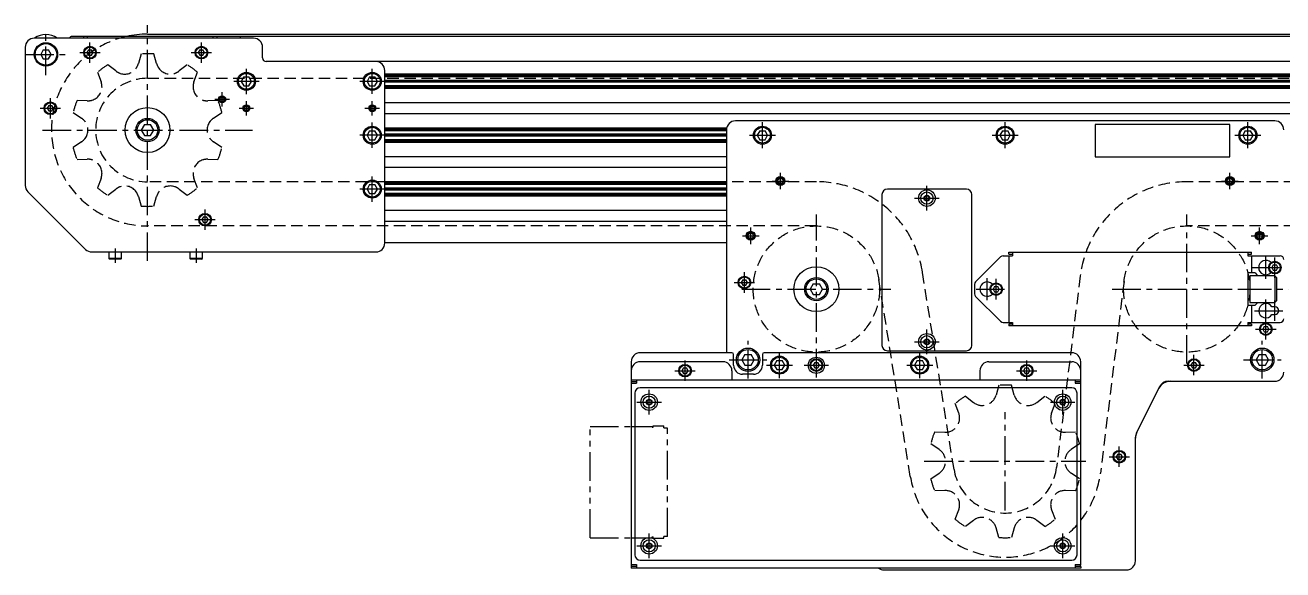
# Model space of a CAD drawing. Extents: x -2 to 4482, y -8 to 1007.
# Drawn here: x 863 to 1562, y 10 to 313 of the extents above; entities that cross this region are included whole.
import ezdxf

# ---------------------------------------------------------------- set-up
doc = ezdxf.new("R2010")
doc.units = 0
doc.header["$LTSCALE"] = 0.5
for name, pattern in [('CENTER', [50.8, 31.75, -6.35, 6.35, -6.35]), ('DASHED', [19.05, 12.7, -6.35]), ('PHANTOM', [63.5, 31.75, -6.35, 6.35, -6.35, 6.35, -6.35])]:
    doc.linetypes.add(name, pattern=pattern)
for name, color, linetype in [('MSM_CENTER', 1, 'CENTER'), ('MSM_CONTINUOUS', 7, 'CONTINUOUS'), ('MSM_DASHED', 4, 'DASHED'), ('MSM_IMAGINARY', 6, 'PHANTOM')]:
    doc.layers.add(name, color=color, linetype=linetype)

msp = doc.modelspace()

# ---------------------------------------------------------------- linework, layer by layer
at = {"layer": 'MSM_CENTER'}
for p, q in [((874.28, 285.45), (874.28, 308.55)), ((930.78, 182), (930.78, 313.3)), ((898.78, 292.32), (898.78, 303.68)), ((960.78, 292.32), (960.78, 303.68)), ((862.73, 297), (885.83, 297)), ((893.1, 298), (904.45, 298)), ((955.1, 298), (966.45, 298)), ((985.81, 274.94), (985.81, 288.94)), ((1055.78, 275), (1055.78, 289)), ((992.81, 281.94), (978.81, 281.94)), ((1062.78, 282), (1048.78, 282)), ((972.28, 267.95), (972.28, 276.05)), ((871.1, 267), (882.45, 267)), ((876.78, 261.32), (876.78, 272.68)), ((968.23, 272), (976.32, 272)), ((981.73, 267), (989.82, 267)), ((985.78, 262.95), (985.78, 271.05)), ((1051.73, 267), (1059.82, 267)), ((1055.78, 262.95), (1055.78, 271.05)), ((1055.78, 245), (1055.78, 259)), ((1272.78, 244.75), (1272.78, 259.25)), ((1407.78, 244.75), (1407.78, 259.25)), ((1542.78, 244.75), (1542.78, 259.25)), ((872.38, 254.9), (989.18, 254.9)), ((1062.78, 252), (1048.78, 252)), ((1265.53, 252), (1280.03, 252)), ((1400.53, 252), (1415.03, 252)), ((1535.53, 252), (1550.03, 252)), ((1282.78, 221.88), (1282.78, 231.12)), ((1532.78, 221.88), (1532.78, 231.12)), ((1055.78, 215), (1055.78, 229)), ((1278.15, 226.5), (1287.4, 226.5)), ((1528.15, 226.5), (1537.4, 226.5)), ((1062.78, 222), (1048.78, 222)), ((1357.45, 217), (1371.11, 217)), ((1364.28, 210.17), (1364.28, 223.83)), ((962.78, 199.32), (962.78, 210.67)), ((957.1, 205), (968.45, 205)), ((1302.78, 117.17), (1302.78, 207.77)), ((1508.79, 124.89), (1508.79, 207.84)), ((1261.65, 196), (1270.9, 196)), ((1266.28, 191.38), (1266.28, 200.62)), ((1544.65, 196), (1553.9, 196)), ((1549.28, 191.38), (1549.28, 200.62)), ((912.78, 189), (912.78, 181)), ((957.78, 189), (957.78, 181)), ((1552.78, 172.1), (1552.78, 184.5)), ((1557.78, 172.62), (1557.78, 183.97)), ((1262.78, 164.32), (1262.78, 175.67)), ((1544.58, 178.3), (1563.45, 178.3)), ((1257.1, 170), (1268.45, 170)), ((1397.78, 160.1), (1397.78, 172.5)), ((1402.78, 160.62), (1402.78, 171.97)), ((1261.3, 166.3), (1344.25, 166.3)), ((1391.58, 166.3), (1408.45, 166.3)), ((1467.31, 166.36), (1550.26, 166.36)), ((1540.08, 166.3), (1565.48, 166.3)), ((1546.37, 154.3), (1563.25, 154.3)), ((1552.78, 148.1), (1552.78, 160.5)), ((1557.78, 148.62), (1557.78, 159.97)), ((1552.78, 138.32), (1552.78, 149.67)), ((1364.28, 130.17), (1364.28, 143.83)), ((1547.1, 144), (1558.45, 144)), ((1264.78, 116.5), (1264.78, 137.5)), ((1357.45, 137), (1371.11, 137)), ((1550.78, 116.5), (1550.78, 137.5)), ((1229.78, 115.22), (1229.78, 126.57)), ((1254.28, 127), (1275.28, 127)), ((1282.28, 116.75), (1282.28, 131.25)), ((1360.28, 116.75), (1360.28, 131.25)), ((1419.78, 115.22), (1419.78, 126.57)), ((1512.78, 118.32), (1512.78, 129.67)), ((1540.28, 127), (1561.28, 127)), ((1224.1, 120.9), (1235.45, 120.9)), ((1275.03, 124), (1289.53, 124)), ((1296.05, 123.9), (1309.5, 123.9)), ((1297.1, 124), (1308.45, 124)), ((1353.03, 124), (1367.53, 124)), ((1414.1, 120.9), (1425.45, 120.9)), ((1507.1, 124), (1518.45, 124)), ((1209.78, 96.57), (1209.78, 110.23)), ((1439.78, 96.57), (1439.78, 110.23)), ((1202.95, 103.4), (1216.61, 103.4)), ((1432.95, 103.4), (1446.61, 103.4)), ((1407.77, 43.15), (1407.77, 97.75)), ((1471.28, 67.33), (1471.28, 78.67)), ((1362.82, 70.45), (1452.72, 70.45)), ((1465.6, 73), (1476.95, 73)), ((1209.78, 16.57), (1209.78, 30.23)), ((1439.78, 16.57), (1439.78, 30.23)), ((1202.95, 23.4), (1216.61, 23.4)), ((1432.95, 23.4), (1446.61, 23.4))]:
    msp.add_line(p, q, dxfattribs=at)
at = {"layer": 'MSM_CONTINUOUS'}
for p, q in [((930.78, 308.3), (3940.79, 308.3)), ((862.78, 301), (862.78, 224.07)), ((989.78, 306), (867.78, 306)), ((3982.78, 307), (888.78, 307)), ((895.28, 306), (895.28, 307)), ((897.28, 307), (897.28, 306)), ((967.28, 306), (967.28, 307)), ((969.28, 307), (969.28, 306)), ((982.28, 307), (982.28, 306)), ((994.78, 295), (994.78, 301)), ((872.83, 299.5), (871.39, 297)), ((871.39, 297), (872.83, 294.5)), ((872.83, 299.5), (875.72, 299.5)), ((872.83, 294.5), (875.72, 294.5)), ((877.16, 297), (875.72, 299.5)), ((875.72, 294.5), (877.16, 297)), ((897.91, 299.5), (897.04, 298)), ((897.04, 298), (897.91, 296.5)), ((897.91, 299.5), (899.64, 299.5)), ((897.91, 296.5), (899.64, 296.5)), ((900.51, 298), (899.64, 299.5)), ((899.64, 296.5), (900.51, 298)), ((959.91, 299.5), (959.04, 298)), ((959.04, 298), (959.91, 296.5)), ((959.91, 299.5), (961.64, 299.5)), ((959.91, 296.5), (961.64, 296.5)), ((962.51, 298), (961.64, 299.5)), ((961.64, 296.5), (962.51, 298)), ((3874.78, 293), (996.78, 293)), ((1062.78, 192), (1062.78, 288)), ((984.33, 284.5), (982.89, 282)), ((982.89, 282), (984.33, 279.5)), ((984.33, 284.5), (987.22, 284.5)), ((988.66, 282), (987.22, 284.5)), ((987.22, 279.5), (988.66, 282)), ((1054.33, 284.5), (1052.89, 282)), ((1052.89, 282), (1054.33, 279.5)), ((1054.33, 284.5), (1057.22, 284.5)), ((1058.66, 282), (1057.22, 284.5)), ((1057.22, 279.5), (1058.66, 282)), ((3808.78, 286), (1062.78, 286)), ((3808.78, 285.52), (1062.78, 285.52)), ((3808.78, 285), (1062.78, 285)), ((3808.78, 284.48), (1062.78, 284.48)), ((3808.78, 282.52), (1062.78, 282.52)), ((3808.78, 282), (1062.78, 282)), ((3808.78, 281.48), (1062.78, 281.48)), ((971.61, 273), (972.94, 273)), ((984.33, 279.5), (987.22, 279.5)), ((1054.33, 279.5), (1057.22, 279.5)), ((3808.78, 279.52), (1062.78, 279.52)), ((3808.78, 279), (1062.78, 279)), ((3808.78, 278.48), (1062.78, 278.48)), ((3808.78, 278), (1062.78, 278)), ((875.91, 268.5), (875.04, 267)), ((875.04, 267), (875.91, 265.5)), ((875.91, 268.5), (877.64, 268.5)), ((878.51, 267), (877.64, 268.5)), ((877.64, 265.5), (878.51, 267)), ((3808.78, 270), (1062.78, 270)), ((875.91, 265.5), (877.64, 265.5)), ((3808.78, 264), (1062.78, 264)), ((1557.78, 260), (1257.78, 260)), ((929.04, 257.9), (927.31, 254.9)), ((927.31, 254.9), (929.04, 251.9)), ((929.04, 257.9), (932.51, 257.9)), ((929.04, 251.9), (932.51, 251.9)), ((934.24, 254.9), (932.51, 257.9)), ((932.51, 251.9), (934.24, 254.9)), ((1054.33, 254.5), (1052.89, 252)), ((1052.89, 252), (1054.33, 249.5)), ((1054.33, 254.5), (1057.22, 254.5)), ((1058.66, 252), (1057.22, 254.5)), ((1057.22, 249.5), (1058.66, 252)), ((1252.88, 256), (1062.78, 256)), ((1252.8, 255.52), (1062.78, 255.52)), ((1252.78, 255), (1062.78, 255)), ((1252.78, 254.48), (1062.78, 254.48)), ((1252.78, 252.52), (1062.78, 252.52)), ((1252.78, 252), (1062.78, 252)), ((1252.78, 255), (1252.78, 130.9)), ((1271.33, 254.5), (1269.89, 252)), ((1269.89, 252), (1271.33, 249.5)), ((1271.33, 254.5), (1274.22, 254.5)), ((1275.66, 252), (1274.22, 254.5)), ((1274.22, 249.5), (1275.66, 252)), ((1406.33, 254.5), (1404.89, 252)), ((1404.89, 252), (1406.33, 249.5)), ((1406.33, 254.5), (1409.22, 254.5)), ((1410.66, 252), (1409.22, 254.5)), ((1409.22, 249.5), (1410.66, 252)), ((1532.78, 258), (1457.78, 258)), ((1457.78, 258), (1457.78, 240)), ((1532.78, 240), (1532.78, 258)), ((1541.33, 254.5), (1539.89, 252)), ((1539.89, 252), (1541.33, 249.5)), ((1541.33, 254.5), (1544.22, 254.5)), ((1545.66, 252), (1544.22, 254.5)), ((1544.22, 249.5), (1545.66, 252)), ((1054.33, 249.5), (1057.22, 249.5)), ((1252.78, 251.48), (1062.78, 251.48)), ((1252.78, 249.52), (1062.78, 249.52)), ((1252.78, 249), (1062.78, 249)), ((1252.78, 248.48), (1062.78, 248.48)), ((1252.78, 248), (1062.78, 248)), ((1271.33, 249.5), (1274.22, 249.5)), ((1406.33, 249.5), (1409.22, 249.5)), ((1541.33, 249.5), (1544.22, 249.5)), ((1252.78, 240), (1062.78, 240)), ((1457.78, 240), (1532.78, 240)), ((1252.78, 234), (1062.78, 234)), ((1054.33, 224.5), (1052.89, 222)), ((1054.33, 224.5), (1057.22, 224.5)), ((1058.66, 222), (1057.22, 224.5)), ((1252.78, 226), (1062.78, 226)), ((1252.78, 225.52), (1062.78, 225.52)), ((1252.78, 225), (1062.78, 225)), ((1252.78, 224.48), (1062.78, 224.48)), ((1284.22, 226.1), (1281.33, 226.1)), ((1534.22, 226.1), (1531.33, 226.1)), ((864.24, 220.54), (896.31, 188.46)), ((1052.89, 222), (1054.33, 219.5)), ((1054.33, 219.5), (1057.22, 219.5)), ((1057.22, 219.5), (1058.66, 222)), ((1252.78, 222.52), (1062.78, 222.52)), ((1252.78, 222), (1062.78, 222)), ((1252.78, 221.48), (1062.78, 221.48)), ((1252.78, 219.52), (1062.78, 219.52)), ((1252.78, 219), (1062.78, 219)), ((1252.78, 218.48), (1062.78, 218.48)), ((1252.78, 218), (1062.78, 218)), ((1339.28, 219), (1339.28, 135)), ((1386.28, 222), (1342.28, 222)), ((1363.56, 218.25), (1362.83, 217)), ((1362.83, 217), (1363.56, 215.75)), ((1363.56, 218.25), (1365, 218.25)), ((1365.72, 217), (1365, 218.25)), ((1365, 215.75), (1365.72, 217)), ((1389.28, 135), (1389.28, 219)), ((1252.78, 210), (1062.78, 210)), ((1363.56, 215.75), (1365, 215.75)), ((961.91, 206.5), (961.04, 205)), ((961.04, 205), (961.91, 203.5)), ((961.91, 206.5), (963.64, 206.5)), ((961.91, 203.5), (963.64, 203.5)), ((964.51, 205), (963.64, 206.5)), ((963.64, 203.5), (964.51, 205)), ((1252.78, 204), (1062.78, 204)), ((1548.16, 197), (1550.39, 197)), ((1252.78, 192), (1062.78, 192)), ((899.85, 187), (1057.78, 187)), ((909.28, 187), (909.28, 183.4)), ((909.28, 183.4), (909.68, 183)), ((916.28, 183.4), (909.28, 183.4)), ((915.88, 183), (909.68, 183)), ((915.88, 183), (916.28, 183.4)), ((916.28, 183.4), (916.28, 187)), ((954.28, 187), (954.28, 183.4)), ((954.28, 183.4), (954.68, 183)), ((961.28, 183.4), (954.28, 183.4)), ((960.88, 183), (954.68, 183)), ((960.88, 183), (961.28, 183.4)), ((961.28, 183.4), (961.28, 187)), ((1391.36, 170.39), (1405.19, 184.21)), ((1406.61, 184.8), (1411.78, 184.8)), ((1409.78, 186.8), (1544.78, 186.8)), ((1409.78, 185.8), (1409.78, 186.8)), ((1409.78, 185.8), (1411.78, 185.8)), ((1409.78, 184.8), (1409.78, 147.8)), ((1411.78, 186.8), (1411.78, 184.8)), ((1542.78, 186.8), (1542.78, 184.8)), ((1542.78, 185.8), (1544.78, 185.8)), ((1542.78, 184.8), (1560.78, 184.8)), ((1544.78, 185.8), (1544.78, 186.8)), ((1544.78, 184.8), (1544.78, 175.3)), ((1542.78, 175.3), (1542.78, 157.3)), ((1546.78, 175.3), (1542.78, 175.3)), ((1546.78, 175.3), (1547.78, 174.3)), ((1556.91, 179.8), (1556.04, 178.3)), ((1556.04, 178.3), (1556.91, 176.8)), ((1556.91, 179.8), (1558.64, 179.8)), ((1556.91, 176.8), (1558.64, 176.8)), ((1559.51, 178.3), (1558.64, 179.8)), ((1558.64, 176.8), (1559.51, 178.3)), ((1261.91, 171.5), (1261.04, 170)), ((1261.04, 170), (1261.91, 168.5)), ((1261.91, 171.5), (1263.64, 171.5)), ((1261.91, 168.5), (1263.64, 168.5)), ((1264.51, 170), (1263.64, 171.5)), ((1263.64, 168.5), (1264.51, 170)), ((1301.04, 169.3), (1299.31, 166.3)), ((1301.04, 169.3), (1304.51, 169.3)), ((1306.24, 166.3), (1304.51, 169.3)), ((1390.78, 168.97), (1390.78, 163.63)), ((1543.78, 172.05), (1542.78, 172.05)), ((1557.78, 173.8), (1543.78, 173.8)), ((1543.78, 173.8), (1543.78, 158.8)), ((1547.78, 174.3), (1547.78, 173.8)), ((1558.78, 172.8), (1557.78, 173.8)), ((1557.78, 173.8), (1557.78, 158.8)), ((1558.78, 172.8), (1558.78, 159.8)), ((1299.31, 166.3), (1301.04, 163.3)), ((1301.04, 163.3), (1304.51, 163.3)), ((1304.51, 163.3), (1306.24, 166.3)), ((1405.19, 148.39), (1391.36, 162.21)), ((1401.91, 167.8), (1401.04, 166.3)), ((1401.04, 166.3), (1401.91, 164.8)), ((1401.91, 167.8), (1403.64, 167.8)), ((1401.91, 164.8), (1403.64, 164.8)), ((1404.51, 166.3), (1403.64, 167.8)), ((1403.64, 164.8), (1404.51, 166.3)), ((1542.78, 160.55), (1543.78, 160.55)), ((1542.78, 157.3), (1546.78, 157.3)), ((1543.78, 158.8), (1557.78, 158.8)), ((1544.78, 157.3), (1544.78, 147.8)), ((1547.78, 158.3), (1546.78, 157.3)), ((1547.78, 158.8), (1547.78, 158.3)), ((1557.78, 156.45), (1556.15, 156.45)), ((1557.78, 158.8), (1558.78, 159.8)), ((1406.61, 147.8), (1411.78, 147.8)), ((1411.78, 147.8), (1411.78, 145.8)), ((1542.78, 147.8), (1542.78, 145.8)), ((1542.78, 147.8), (1560.78, 147.8)), ((1556.15, 152.15), (1557.78, 152.15)), ((1411.78, 146.8), (1409.78, 146.8)), ((1409.78, 146.8), (1409.78, 145.8)), ((1544.78, 145.8), (1409.78, 145.8)), ((1544.78, 146.8), (1542.78, 146.8)), ((1544.78, 146.8), (1544.78, 145.8)), ((1551.91, 145.5), (1551.04, 144)), ((1551.04, 144), (1551.91, 142.5)), ((1551.91, 145.5), (1553.64, 145.5)), ((1551.91, 142.5), (1553.64, 142.5)), ((1554.51, 144), (1553.64, 145.5)), ((1553.64, 142.5), (1554.51, 144)), ((1363.56, 138.25), (1362.83, 137)), ((1362.83, 137), (1363.56, 135.75)), ((1363.56, 138.25), (1365, 138.25)), ((1363.56, 135.75), (1365, 135.75)), ((1365.72, 137), (1365, 138.25)), ((1365, 135.75), (1365.72, 137)), ((1255.78, 130.9), (1204.78, 130.9)), ((1256.78, 123.9), (1256.78, 129.9)), ((1263.04, 130), (1261.31, 127)), ((1261.31, 127), (1263.04, 124)), ((1263.04, 130), (1266.51, 130)), ((1268.24, 127), (1266.51, 130)), ((1266.51, 124), (1268.24, 127)), ((1272.78, 129.9), (1272.78, 123.9)), ((1444.78, 130.9), (1273.78, 130.9)), ((1280.83, 126.5), (1279.39, 124)), ((1280.83, 126.5), (1283.72, 126.5)), ((1285.16, 124), (1283.72, 126.5)), ((1342.28, 132), (1386.28, 132)), ((1358.83, 126.5), (1357.39, 124)), ((1358.83, 126.5), (1361.72, 126.5)), ((1363.16, 124), (1361.72, 126.5)), ((1549.04, 130), (1547.31, 127)), ((1547.31, 127), (1549.04, 124)), ((1549.04, 130), (1552.51, 130)), ((1554.24, 127), (1552.51, 130)), ((1552.51, 124), (1554.24, 127)), ((1199.78, 125.9), (1199.78, 12.9)), ((1250.78, 125.9), (1204.78, 125.9)), ((1228.91, 122.4), (1228.04, 120.9)), ((1228.04, 120.9), (1228.91, 119.4)), ((1228.91, 122.4), (1230.64, 122.4)), ((1228.91, 119.4), (1230.64, 119.4)), ((1231.51, 120.9), (1230.64, 122.4)), ((1230.64, 119.4), (1231.51, 120.9)), ((1255.78, 120.9), (1255.78, 115.9)), ((1263.04, 124), (1266.51, 124)), ((1279.39, 124), (1280.83, 121.5)), ((1280.83, 121.5), (1283.72, 121.5)), ((1283.72, 121.5), (1285.16, 124)), ((1301.91, 125.5), (1301.04, 124)), ((1301.04, 124), (1301.91, 122.5)), ((1301.91, 125.5), (1303.64, 125.5)), ((1301.91, 122.5), (1303.64, 122.5)), ((1304.51, 124), (1303.64, 125.5)), ((1303.64, 122.5), (1304.51, 124)), ((1357.39, 124), (1358.83, 121.5)), ((1358.83, 121.5), (1361.72, 121.5)), ((1361.72, 121.5), (1363.16, 124)), ((1393.78, 120.9), (1393.78, 115.9)), ((1398.78, 125.9), (1444.78, 125.9)), ((1418.91, 122.4), (1418.04, 120.9)), ((1418.04, 120.9), (1418.91, 119.4)), ((1418.91, 122.4), (1420.64, 122.4)), ((1418.91, 119.4), (1420.64, 119.4)), ((1421.51, 120.9), (1420.64, 122.4)), ((1420.64, 119.4), (1421.51, 120.9)), ((1449.78, 12.9), (1449.78, 125.9)), ((1511.91, 125.5), (1511.04, 124)), ((1511.04, 124), (1511.91, 122.5)), ((1511.91, 125.5), (1513.64, 125.5)), ((1511.91, 122.5), (1513.64, 122.5)), ((1514.51, 124), (1513.64, 125.5)), ((1513.64, 122.5), (1514.51, 124)), ((1549.04, 124), (1552.51, 124)), ((1199.78, 115.9), (1449.78, 115.9)), ((1199.78, 114.9), (1202.78, 114.9)), ((1199.78, 113.9), (1202.78, 113.9)), ((1202.78, 115.9), (1202.78, 113.9)), ((1267.78, 118.9), (1261.78, 118.9)), ((1446.78, 115.9), (1446.78, 113.9)), ((1446.78, 114.9), (1449.78, 114.9)), ((1446.78, 113.9), (1449.78, 113.9)), ((1480.8, 86.06), (1493.89, 112.24)), ((1498.37, 115), (1557.78, 115)), ((1201.78, 108.4), (1201.78, 18.4)), ((1444.78, 111.4), (1204.78, 111.4)), ((1447.78, 18.4), (1447.78, 108.4)), ((1209.06, 104.65), (1208.33, 103.4)), ((1208.33, 103.4), (1209.06, 102.15)), ((1209.06, 104.65), (1210.5, 104.65)), ((1209.06, 102.15), (1210.5, 102.15)), ((1211.22, 103.4), (1210.5, 104.65)), ((1210.5, 102.15), (1211.22, 103.4)), ((1439.06, 104.65), (1438.33, 103.4)), ((1438.33, 103.4), (1439.06, 102.15)), ((1439.06, 104.65), (1440.5, 104.65)), ((1439.06, 102.15), (1440.5, 102.15)), ((1441.22, 103.4), (1440.5, 104.65)), ((1440.5, 102.15), (1441.22, 103.4)), ((1480.28, 15), (1480.28, 83.82)), ((1470.41, 74.5), (1469.54, 73)), ((1469.54, 73), (1470.41, 71.5)), ((1470.41, 74.5), (1472.14, 74.5)), ((1470.41, 71.5), (1472.14, 71.5)), ((1473.01, 73), (1472.14, 74.5)), ((1472.14, 71.5), (1473.01, 73)), ((1209.06, 24.65), (1208.33, 23.4)), ((1208.33, 23.4), (1209.06, 22.15)), ((1209.06, 24.65), (1210.5, 24.65)), ((1209.06, 22.15), (1210.5, 22.15)), ((1211.22, 23.4), (1210.5, 24.65)), ((1210.5, 22.15), (1211.22, 23.4)), ((1439.06, 24.65), (1438.33, 23.4)), ((1438.33, 23.4), (1439.06, 22.15)), ((1439.06, 24.65), (1440.5, 24.65)), ((1439.06, 22.15), (1440.5, 22.15)), ((1441.22, 23.4), (1440.5, 24.65)), ((1440.5, 22.15), (1441.22, 23.4)), ((1204.78, 15.4), (1444.78, 15.4)), ((1199.78, 12.9), (1202.78, 12.9)), ((1202.78, 11.9), (1199.78, 11.9)), ((1199.78, 11.9), (1199.78, 10.9)), ((1449.78, 10.9), (1199.78, 10.9)), ((1202.78, 12.9), (1202.78, 10.9)), ((1340.28, 10), (1475.28, 10)), ((1446.78, 12.9), (1449.78, 12.9)), ((1446.78, 12.9), (1446.78, 10.9)), ((1449.78, 11.9), (1446.78, 11.9)), ((1449.78, 11.9), (1449.78, 10.9))]:
    msp.add_line(p, q, dxfattribs=at)
for centre, radius in [((874.28, 297), 6.5), ((874.28, 297), 6), ((898.78, 298), 3.5), ((898.78, 298), 3.1), ((960.78, 298), 3.5), ((960.78, 298), 3.1), ((985.78, 282), 5), ((1055.78, 282), 5), ((985.78, 282), 4.4), ((1055.78, 282), 4.4), ((972.28, 272), 1.95), ((972.28, 272), 1.55), ((972.28, 272), 1.2), ((876.78, 267), 3.5), ((876.78, 267), 3.1), ((930.78, 254.9), 12.5), ((985.78, 267), 1.95), ((985.78, 267), 1.55), ((985.78, 267), 1.2), ((1055.78, 267), 1.95), ((1055.78, 267), 1.55), ((1055.78, 267), 1.2), ((930.78, 254.9), 6.5), ((930.78, 254.9), 5.7), ((1055.78, 252), 5), ((1055.78, 252), 4.4), ((1272.78, 252), 5), ((1272.78, 252), 4.4), ((1407.78, 252), 5), ((1407.78, 252), 4.4), ((1542.78, 252), 5), ((1542.78, 252), 4.4), ((1055.78, 222), 5), ((1055.78, 222), 4.4), ((1282.78, 226.5), 2.5), ((1282.78, 226.5), 2), ((1282.78, 226.5), 1.5), ((1532.78, 226.5), 2.5), ((1532.78, 226.5), 2), ((1532.78, 226.5), 1.5), ((1364.28, 217), 4.6), ((1364.28, 217), 3.4), ((1364.28, 217), 1.59), ((962.78, 205), 3.5), ((962.78, 205), 3.1), ((1266.28, 196), 2.5), ((1266.28, 196), 2), ((1266.28, 196), 1.5), ((1549.28, 196), 2.5), ((1549.28, 196), 2), ((1549.28, 196), 1.5), ((1302.78, 166.3), 12.5), ((1557.78, 178.3), 3.5), ((1557.78, 178.3), 3.1), ((1262.78, 170), 3.5), ((1262.78, 170), 3.1), ((1302.78, 166.3), 6.5), ((1302.78, 166.3), 5.7), ((1402.78, 166.3), 3.5), ((1402.78, 166.3), 3.1), ((1552.78, 144), 3.5), ((1552.78, 144), 3.1), ((1364.28, 137), 4.6), ((1364.28, 137), 3.4), ((1264.78, 127), 6.5), ((1364.28, 137), 1.59), ((1550.78, 127), 6.5), ((1264.78, 127), 5.7), ((1282.28, 124), 5), ((1282.28, 124), 4.4), ((1302.78, 123.9), 4.5), ((1302.78, 124), 3.5), ((1302.78, 124), 3.1), ((1360.28, 124), 5), ((1360.28, 124), 4.4), ((1512.78, 124), 3.5), ((1512.78, 124), 3.1), ((1550.78, 127), 5.7), ((1229.78, 120.9), 3.5), ((1229.78, 120.9), 3.1), ((1419.78, 120.9), 3.5), ((1419.78, 120.9), 3.1), ((1209.78, 103.4), 4.6), ((1209.78, 103.4), 3.4), ((1209.78, 103.4), 1.56), ((1439.78, 103.4), 4.6), ((1439.78, 103.4), 3.4), ((1439.78, 103.4), 1.56), ((1471.28, 73), 3.5), ((1471.28, 73), 3.1), ((1209.78, 23.4), 4.6), ((1439.78, 23.4), 4.6), ((1209.78, 23.4), 3.4), ((1209.78, 23.4), 1.56), ((1439.78, 23.4), 3.4), ((1439.78, 23.4), 1.56)]:
    msp.add_circle(centre, radius, dxfattribs=at)
for centre, radius, start, end in [((874.28, 297), 11, 54.9032, 125.0968), ((930.78, 254.9), 53.4, 90, 102.66846), ((867.78, 301), 5, 90, 180), ((888.78, 305.5), 1.5, 90, 160.52878), ((989.78, 301), 5, 0, 90), ((996.78, 295), 2, 180, 270), ((1057.78, 288), 5, 0, 90), ((1257.78, 255), 5, 90, 180), ((1557.78, 255), 5, 0, 90), ((867.78, 224.07), 5, 180, 225), ((1342.28, 219), 3, 90, 180), ((1386.28, 219), 3, 0, 90), ((1057.78, 192), 5, 270, 0), ((899.85, 192), 5, 225, 270), ((1406.61, 182.8), 2, 90, 135), ((1552.78, 178.3), 4, 44.04863, 315.95137), ((1560.78, 182.8), 2, 0, 90), ((1392.78, 168.97), 2, 135, 180), ((1397.78, 166.3), 4, 44.04863, 315.95137), ((1392.78, 163.63), 2, 180, 225), ((1552.78, 154.3), 4, 32.51361, 327.48639), ((1557.78, 154.3), 2.15, 270, 90), ((1406.61, 149.8), 2, 225, 270), ((1560.78, 149.8), 2, 270, 0), ((1342.28, 135), 3, 180, 270), ((1386.28, 135), 3, 270, 0), ((1204.78, 125.9), 5, 90, 180), ((1255.78, 129.9), 1, 0, 90), ((1273.78, 129.9), 1, 90, 180), ((1444.78, 125.9), 5, 0, 90), ((1204.78, 120.9), 5, 90, 180), ((1250.78, 120.9), 5, 0, 90), ((1261.78, 123.9), 5, 180, 270), ((1267.78, 123.9), 5, 270, 0), ((1398.78, 120.9), 5, 90, 180), ((1444.78, 120.9), 5, 0, 90), ((1557.78, 120), 5, 270, 0), ((1499.6, 108), 7, 90, 153.43495), ((1498.37, 110), 5, 90, 153.43495), ((1204.78, 108.4), 3, 90, 180), ((1444.78, 108.4), 3, 0, 90), ((1487.28, 83.35), 7, 153.43495, 180), ((1485.28, 83.82), 5, 153.43495, 180), ((1204.78, 18.4), 3, 180, 270), ((1444.78, 18.4), 3, 270, 0), ((1475.28, 15), 5, 270, 0), ((1201.78, 12.9), 2, 180, 210), ((1340.28, 15), 5, 235.08479, 270), ((1447.78, 12.9), 2, 330, 0)]:
    msp.add_arc(centre, radius, start, end, dxfattribs=at)
at = {"layer": 'MSM_DASHED'}
for p, q in [((927.24, 297.25), (925.72, 291.85)), ((935.83, 291.85), (934.32, 297.25)), ((903.02, 287.08), (904.97, 281.82)), ((913.15, 287.76), (908.75, 291.24)), ((952.81, 291.24), (948.4, 287.76)), ((956.58, 281.82), (958.53, 287.08)), ((930.78, 283.7), (3940.79, 283.7)), ((897.2, 271.12), (891.59, 271.35)), ((969.96, 271.35), (964.35, 271.12)), ((889.4, 264.62), (894.08, 261.51)), ((967.48, 261.51), (972.15, 264.62)), ((894.08, 248.29), (889.4, 245.18)), ((972.15, 245.18), (967.48, 248.29)), ((891.59, 238.45), (897.2, 238.68)), ((964.35, 238.68), (969.96, 238.45)), ((904.97, 227.98), (903.02, 222.72)), ((1281.33, 226.1), (930.78, 226.1)), ((958.53, 222.72), (956.58, 227.98)), ((1302.78, 226.1), (1284.22, 226.1)), ((1531.33, 226.1), (1508.79, 226.1)), ((3940.79, 226.1), (1534.22, 226.1)), ((908.75, 218.56), (913.15, 222.04)), ((925.72, 217.95), (927.24, 212.55)), ((934.32, 212.55), (935.83, 217.95)), ((948.4, 222.04), (952.81, 218.56)), ((1302.78, 201.5), (930.78, 201.5)), ((3940.79, 201.5), (1508.79, 201.5)), ((1379.33, 65.9), (1361.77, 175.79)), ((1355.04, 62.02), (1337.48, 171.91)), ((1449.5, 173.66), (1436.35, 66.93)), ((1473.91, 170.65), (1460.77, 63.92)), ((1404.24, 112.75), (1402.72, 107.35)), ((1412.83, 107.35), (1411.32, 112.75)), ((1385.75, 106.74), (1390.15, 103.26)), ((1425.4, 103.26), (1429.81, 106.74)), ((1381.97, 97.32), (1380.02, 102.58)), ((1433.58, 97.32), (1435.53, 102.58)), ((1368.59, 86.85), (1374.2, 86.62)), ((1441.35, 86.62), (1446.96, 86.85)), ((1371.08, 77.01), (1366.4, 80.12)), ((1449.15, 80.12), (1444.48, 77.01)), ((1366.4, 60.68), (1371.08, 63.79)), ((1449.15, 60.68), (1444.48, 63.79)), ((1374.2, 54.18), (1368.59, 53.95)), ((1446.96, 53.95), (1441.35, 54.18)), ((1380.02, 38.22), (1381.97, 43.48)), ((1433.58, 43.48), (1435.53, 38.22)), ((1390.15, 37.54), (1385.75, 34.06)), ((1429.81, 34.06), (1425.4, 37.54)), ((1404.24, 28.05), (1402.72, 33.45)), ((1412.83, 33.45), (1411.32, 28.05))]:
    msp.add_line(p, q, dxfattribs=at)
for centre in [(1302.78, 166.36), (1508.79, 166.36)]:
    msp.add_circle(centre, 35.14, dxfattribs=at)
for centre, radius, start, end in [((930.78, 254.9), 53.4, 102.66846, 270), ((930.78, 254.9), 42.5, 85.22206, 94.77794), ((930.78, 254.9), 42.5, 121.22206, 130.77794), ((919.79, 297.19), 11.53, 234.82483, 248.71629), ((918.08, 293.99), 7.94, 251.88577, 324.11423), ((914.81, 295.57), 11.53, 327.28371, 341.17517), ((946.75, 295.57), 11.53, 198.82483, 212.71629), ((943.48, 293.99), 7.94, 215.88577, 288.11423), ((941.76, 297.19), 11.53, 291.28371, 305.17517), ((930.78, 254.9), 42.5, 49.22206, 58.77794), ((930.78, 254.9), 28.8, 90, 270), ((893.95, 278.41), 11.53, 3.28371, 17.17517), ((967.6, 278.41), 11.53, 162.82483, 176.71629), ((897.53, 279.06), 7.94, 287.88577, 0.11423), ((964.03, 279.06), 7.94, 179.88577, 252.11423), ((930.78, 254.9), 42.5, 157.22206, 166.77794), ((897.04, 282.65), 11.53, 270.82483, 284.71629), ((964.52, 282.65), 11.53, 255.28371, 269.17517), ((930.78, 254.9), 42.5, 13.22206, 22.77794), ((887.17, 252.28), 11.53, 39.28371, 53.17517), ((889.68, 254.9), 7.94, 323.88577, 36.11423), ((971.88, 254.9), 7.94, 143.88577, 216.11423), ((974.39, 252.28), 11.53, 126.82483, 140.71629), ((930.78, 254.9), 42.5, 193.22206, 202.77794), ((887.17, 257.52), 11.53, 306.82483, 320.71629), ((974.39, 257.52), 11.53, 219.28371, 233.17517), ((930.78, 254.9), 42.5, 337.22206, 346.77794), ((897.04, 227.15), 11.53, 75.28371, 89.17517), ((897.53, 230.74), 7.94, 359.88577, 72.11423), ((964.03, 230.74), 7.94, 107.88577, 180.11423), ((964.52, 227.15), 11.53, 90.82483, 104.71629), ((893.95, 231.39), 11.53, 342.82483, 356.71629), ((967.6, 231.39), 11.53, 183.28371, 197.17517), ((1302.78, 166.36), 59.74, 9.08, 90), ((1508.79, 166.36), 59.74, 90, 172.98), ((930.78, 254.9), 42.5, 229.22206, 238.77794), ((919.79, 212.61), 11.53, 111.28371, 125.17517), ((918.08, 215.81), 7.94, 35.88577, 108.11423), ((914.81, 214.23), 11.53, 18.82483, 32.71629), ((946.75, 214.23), 11.53, 147.28371, 161.17517), ((943.48, 215.81), 7.94, 71.88577, 144.11423), ((941.76, 212.61), 11.53, 54.82483, 68.71629), ((930.78, 254.9), 42.5, 301.22206, 310.77794), ((930.78, 254.9), 42.5, 265.22206, 274.77794), ((1407.78, 70.4), 42.5, 85.22206, 94.77794), ((1407.78, 70.4), 42.5, 121.22206, 130.77794), ((1395.08, 109.49), 7.94, 231.65535, 344.34465), ((1420.48, 109.49), 7.94, 195.65535, 308.34465), ((1407.78, 70.4), 42.5, 49.22206, 58.77794), ((1374.53, 94.56), 7.94, 267.65535, 20.34465), ((1441.03, 94.56), 7.94, 159.65535, 272.34465), ((1407.78, 70.4), 42.5, 157.22206, 166.77794), ((1407.78, 70.4), 42.5, 13.22206, 22.77794), ((1366.68, 70.4), 7.94, 303.65535, 56.34465), ((1448.88, 70.4), 7.94, 123.65535, 236.34465), ((1407.77, 70.45), 53.4, 189.08, 352.98), ((1407.77, 70.45), 28.8, 189.08, 352.98), ((1407.78, 70.4), 42.5, 193.22206, 202.77794), ((1407.78, 70.4), 42.5, 337.22206, 346.77794), ((1374.53, 46.24), 7.94, 339.65535, 92.34465), ((1441.03, 46.24), 7.94, 87.65535, 200.34465), ((1407.78, 70.4), 42.5, 229.22206, 238.77794), ((1395.08, 31.31), 7.94, 15.65535, 128.34465), ((1420.48, 31.31), 7.94, 51.65535, 164.34465), ((1407.78, 70.4), 42.5, 301.22206, 310.77794), ((1407.78, 70.4), 42.5, 265.22206, 274.77794)]:
    msp.add_arc(centre, radius, start, end, dxfattribs=at)
at = {"layer": 'MSM_IMAGINARY'}
for p, q in [((1176.93, 89.9), (1199.78, 89.9)), ((1176.93, 27.9), (1176.93, 89.9)), ((1199.78, 89.9), (1211.43, 89.9)), ((1211.43, 89.4), (1211.43, 89.9)), ((1211.43, 89.4), (1211.93, 89.4)), ((1211.93, 90.15), (1217.93, 90.15)), ((1211.93, 89.4), (1211.93, 90.15)), ((1217.93, 89.15), (1217.93, 90.15)), ((1217.93, 89.15), (1219.93, 89.15)), ((1219.93, 28.65), (1219.93, 89.15)), ((1211.43, 27.9), (1211.43, 28.4)), ((1211.43, 28.4), (1211.93, 28.4)), ((1211.93, 27.65), (1211.93, 28.4)), ((1219.93, 28.65), (1217.93, 28.65)), ((1217.93, 27.65), (1217.93, 28.65)), ((1176.93, 27.9), (1199.78, 27.9)), ((1199.78, 27.9), (1211.43, 27.9)), ((1211.93, 27.65), (1217.93, 27.65))]:
    msp.add_line(p, q, dxfattribs=at)

doc.saveas('drawing.dxf')
